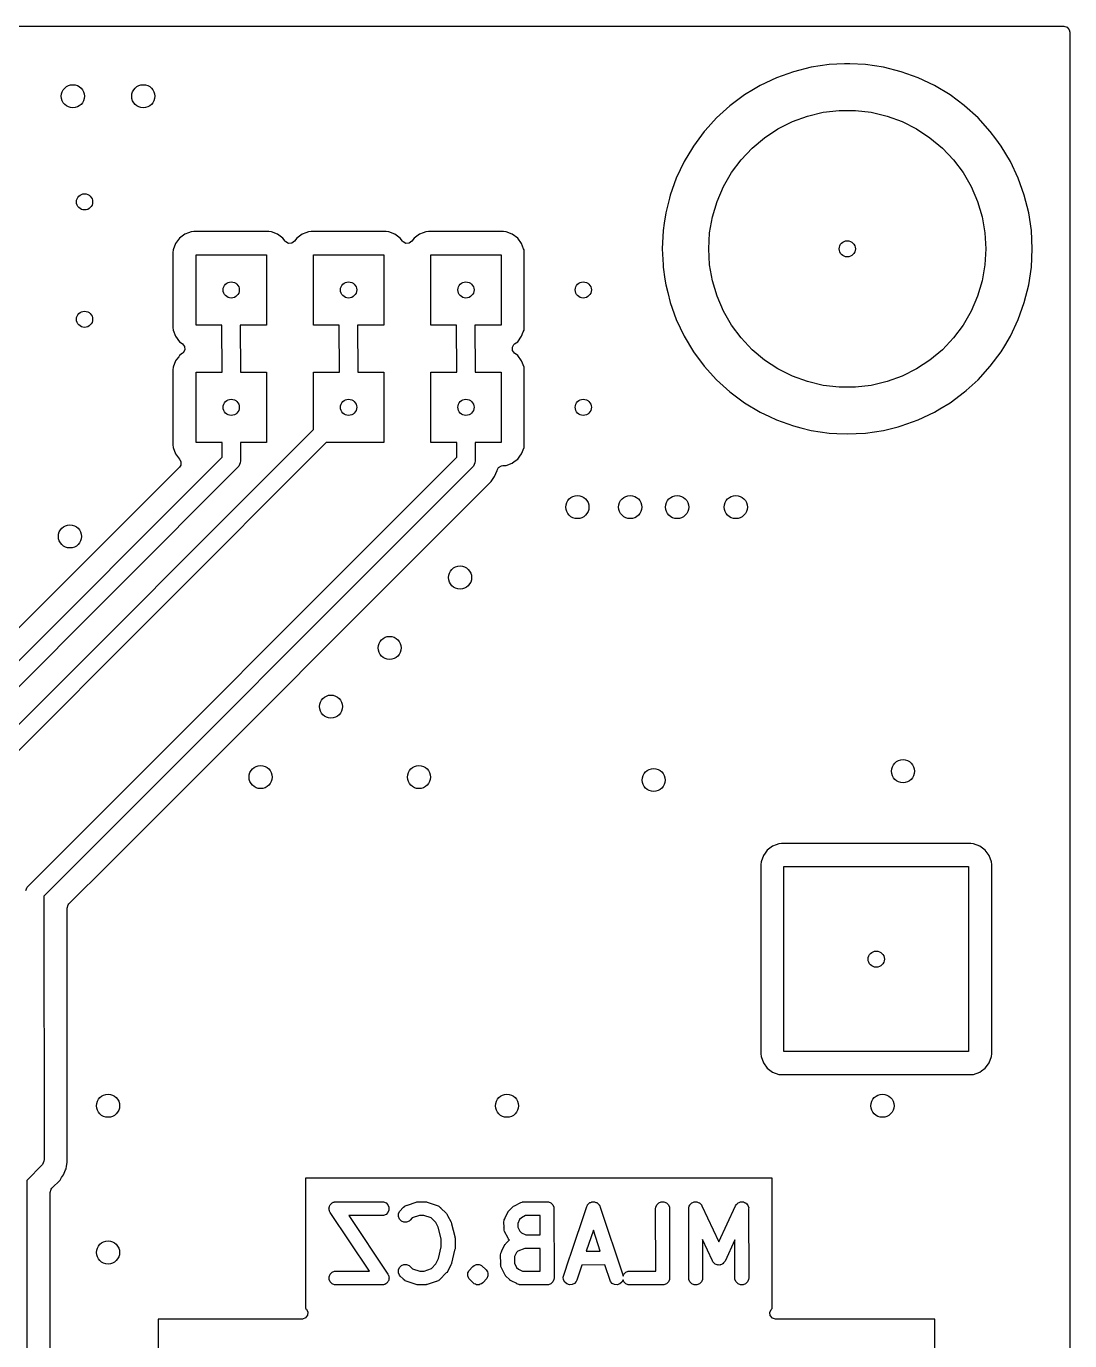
# Model space of a CAD drawing. Extents: x 0.01 to 3.19, y 0.01 to 2.39.
# Drawn here: x 2.3 to 3.19, y 1.27 to 2.39 of the extents above; entities that cross this region are included whole.
import ezdxf

# ---------------------------------------------------------------- set-up
doc = ezdxf.new("R2010")
doc.units = 0
doc.header["$MEASUREMENT"] = 0
doc.layers.add('BLACK', color=7, linetype='CONTINUOUS')

msp = doc.modelspace()

# ---------------------------------------------------------------- linework, layer by layer
at = {"layer": 'BLACK', "linetype": 'CONTINUOUS'}
for p, q in [((0.0154, 2.3896), (3.1846, 2.3896)), ((3.1846, 2.3896), (3.1873, 2.3888)), ((3.1873, 2.3888), (3.1891, 2.3867)), ((3.1891, 2.3867), (3.1896, 2.3846)), ((3.1896, 2.3846), (3.1896, 0.0154)), ((2.9692, 2.3547), (2.9542, 2.3509)), ((2.9845, 2.3569), (2.9692, 2.3547)), ((2.9977, 2.3576), (2.9845, 2.3569)), ((3, 2.3577), (2.9977, 2.3576)), ((3.0022, 2.3576), (3, 2.3577)), ((3, 2.3577), (3, 2.3577)), ((3.0155, 2.3569), (3.0022, 2.3576)), ((3.0308, 2.3547), (3.0155, 2.3569)), ((3.0458, 2.3509), (3.0308, 2.3547)), ((2.9397, 2.3457), (2.9257, 2.3391)), ((2.9542, 2.3509), (2.9397, 2.3457)), ((3.0603, 2.3457), (3.0458, 2.3509)), ((3.0743, 2.3391), (3.0603, 2.3457)), ((2.9124, 2.3311), (2.9, 2.3219)), ((2.9202, 2.3358), (2.9124, 2.3311)), ((2.9257, 2.3391), (2.9202, 2.3358)), ((3.0876, 2.3311), (3.0743, 2.3391)), ((3.0997, 2.3221), (3.0876, 2.3311)), ((3.0876, 2.3311), (3.0876, 2.3311)), ((2.9, 2.3219), (2.8885, 2.3115)), ((2.9, 2.3219), (2.9, 2.3219)), ((2.9, 2.3219), (2.9, 2.3219)), ((2.9795, 2.3163), (2.9931, 2.3179)), ((2.9931, 2.3179), (3.0069, 2.3179)), ((3.0069, 2.3179), (3.0205, 2.3163)), ((3.1, 2.3219), (3.0997, 2.3221)), ((3.1115, 2.3115), (3.1, 2.3219)), ((2.8885, 2.3115), (2.8788, 2.3008)), ((2.9409, 2.3023), (2.9532, 2.3085)), ((2.9532, 2.3085), (2.9661, 2.3131)), ((2.9661, 2.3131), (2.9795, 2.3163)), ((3.0205, 2.3163), (3.0339, 2.3131)), ((3.0339, 2.3131), (3.0468, 2.3085)), ((3.0468, 2.3085), (3.0591, 2.3023)), ((3.1219, 2.3), (3.1115, 2.3115)), ((2.8781, 2.3), (2.8689, 2.2876)), ((2.8788, 2.3008), (2.8781, 2.3)), ((2.9295, 2.2947), (2.9409, 2.3023)), ((3.0591, 2.3023), (3.0705, 2.2947)), ((3.1265, 2.2938), (3.1219, 2.3)), ((3.1219, 2.3), (3.1219, 2.3)), ((3.1219, 2.3), (3.1219, 2.3)), ((2.868, 2.2861), (2.8609, 2.2743)), ((2.8689, 2.2876), (2.868, 2.2861)), ((2.9095, 2.2759), (2.9189, 2.2859)), ((2.9189, 2.2859), (2.9295, 2.2947)), ((3.0705, 2.2947), (3.0811, 2.2859)), ((3.0811, 2.2859), (3.0905, 2.2759)), ((3.1311, 2.2876), (3.1265, 2.2938)), ((3.1391, 2.2743), (3.1311, 2.2876)), ((2.8609, 2.2743), (2.8543, 2.2603)), ((2.9013, 2.2649), (2.9095, 2.2759)), ((3.0905, 2.2759), (3.0987, 2.2649)), ((3.1457, 2.2603), (3.1391, 2.2743)), ((2.8945, 2.253), (2.9013, 2.2649)), ((3.0987, 2.2649), (3.1055, 2.253)), ((2.8543, 2.2603), (2.8491, 2.2458)), ((2.8543, 2.2603), (2.8543, 2.2603)), ((2.889, 2.2404), (2.8945, 2.253)), ((3.1055, 2.253), (3.111, 2.2404)), ((3.1509, 2.2458), (3.1457, 2.2603)), ((2.8485, 2.2433), (2.8453, 2.2308)), ((2.8491, 2.2458), (2.8485, 2.2433)), ((2.8851, 2.2272), (2.889, 2.2404)), ((3.111, 2.2404), (3.1149, 2.2272)), ((3.1547, 2.2308), (3.1509, 2.2458)), ((2.8453, 2.2308), (2.844, 2.2219)), ((2.8453, 2.2308), (2.8453, 2.2308)), ((3.1569, 2.2155), (3.1547, 2.2308)), ((2.844, 2.2219), (2.8431, 2.2155)), ((2.8827, 2.2137), (2.8851, 2.2272)), ((3.1149, 2.2272), (3.1173, 2.2137)), ((2.4309, 2.2091), (2.4275, 2.2045)), ((2.4332, 2.2108), (2.4309, 2.2091)), ((2.4355, 2.2125), (2.4332, 2.2108)), ((2.4385, 2.2136), (2.4355, 2.2125)), ((2.4355, 2.2125), (2.4355, 2.2125)), ((2.4355, 2.2125), (2.4355, 2.2125)), ((2.4408, 2.2145), (2.4385, 2.2136)), ((2.4431, 2.2147), (2.4408, 2.2145)), ((2.5069, 2.2147), (2.4431, 2.2147)), ((2.5092, 2.2145), (2.5069, 2.2147)), ((2.5145, 2.2125), (2.5092, 2.2145)), ((2.5191, 2.2091), (2.5145, 2.2125)), ((2.521, 2.2065), (2.5191, 2.2091)), ((2.5215, 2.2059), (2.521, 2.2065)), ((2.5239, 2.2046), (2.5215, 2.2059)), ((2.529, 2.2065), (2.5267, 2.2048)), ((2.5309, 2.2091), (2.529, 2.2065)), ((2.5355, 2.2125), (2.5309, 2.2091)), ((2.5385, 2.2136), (2.5355, 2.2125)), ((2.5355, 2.2125), (2.5355, 2.2125)), ((2.5355, 2.2125), (2.5355, 2.2125)), ((2.5408, 2.2145), (2.5385, 2.2136)), ((2.5431, 2.2147), (2.5408, 2.2145)), ((2.6069, 2.2147), (2.5431, 2.2147)), ((2.6092, 2.2145), (2.6069, 2.2147)), ((2.6145, 2.2125), (2.6092, 2.2145)), ((2.6191, 2.2091), (2.6145, 2.2125)), ((2.621, 2.2065), (2.6191, 2.2091)), ((2.6215, 2.2059), (2.621, 2.2065)), ((2.6239, 2.2046), (2.6215, 2.2059)), ((2.629, 2.2065), (2.6267, 2.2048)), ((2.6309, 2.2091), (2.629, 2.2065)), ((2.6355, 2.2125), (2.6309, 2.2091)), ((2.6385, 2.2136), (2.6355, 2.2125)), ((2.6355, 2.2125), (2.6355, 2.2125)), ((2.6355, 2.2125), (2.6355, 2.2125)), ((2.6408, 2.2145), (2.6385, 2.2136)), ((2.6431, 2.2147), (2.6408, 2.2145)), ((2.7069, 2.2147), (2.6431, 2.2147)), ((2.7092, 2.2145), (2.7069, 2.2147)), ((2.7145, 2.2125), (2.7092, 2.2145)), ((2.7191, 2.2091), (2.7145, 2.2125)), ((2.7225, 2.2045), (2.7191, 2.2091)), ((2.8431, 2.2155), (2.8423, 2.2)), ((2.8819, 2.2), (2.8827, 2.2137)), ((3.1173, 2.2137), (3.1181, 2.2)), ((3.1577, 2.2), (3.1569, 2.2155)), ((2.4255, 2.1992), (2.4253, 2.1969)), ((2.4253, 2.1969), (2.4253, 2.1331)), ((2.4275, 2.2045), (2.4255, 2.1992)), ((2.4275, 2.2045), (2.4275, 2.2045)), ((2.445, 2.135), (2.445, 2.195)), ((2.445, 2.195), (2.505, 2.195)), ((2.505, 2.195), (2.505, 2.135)), ((2.5267, 2.2048), (2.5239, 2.2046)), ((2.545, 2.135), (2.545, 2.195)), ((2.545, 2.195), (2.605, 2.195)), ((2.605, 2.195), (2.605, 2.135)), ((2.6267, 2.2048), (2.6239, 2.2046)), ((2.645, 2.135), (2.645, 2.195)), ((2.645, 2.195), (2.705, 2.195)), ((2.705, 2.195), (2.705, 2.135)), ((2.7242, 2.2), (2.7225, 2.2045)), ((2.7245, 2.1992), (2.7242, 2.2)), ((2.7247, 2.1969), (2.7245, 2.1992)), ((2.7247, 2.1331), (2.7247, 2.1969)), ((2.8423, 2.2), (2.843, 2.1865)), ((2.8827, 2.1863), (2.8819, 2.2)), ((3.1181, 2.2), (3.1173, 2.1863)), ((3.1569, 2.1845), (3.1577, 2.2)), ((2.843, 2.1865), (2.8431, 2.1845)), ((2.8431, 2.1845), (2.8431, 2.1845)), ((2.8431, 2.1845), (2.8446, 2.1742)), ((2.8851, 2.1728), (2.8827, 2.1863)), ((3.1173, 2.1863), (3.1149, 2.1728)), ((3.1547, 2.1692), (3.1569, 2.1845)), ((2.8446, 2.1742), (2.8453, 2.1692)), ((2.889, 2.1596), (2.8851, 2.1728)), ((3.1149, 2.1728), (3.111, 2.1596)), ((2.8453, 2.1692), (2.847, 2.1628)), ((2.847, 2.1628), (2.8491, 2.1542)), ((3.1509, 2.1542), (3.1547, 2.1692)), ((2.8491, 2.1542), (2.8543, 2.1397)), ((2.8945, 2.147), (2.889, 2.1596)), ((3.111, 2.1596), (3.1055, 2.147)), ((3.1457, 2.1397), (3.1509, 2.1542)), ((2.8543, 2.1397), (2.8609, 2.1257)), ((2.9013, 2.1351), (2.8945, 2.147)), ((3.1055, 2.147), (3.0987, 2.1351)), ((3.1391, 2.1257), (3.1457, 2.1397)), ((2.4253, 2.1331), (2.4253, 2.1331)), ((2.4253, 2.1331), (2.4255, 2.1308)), ((2.4255, 2.1308), (2.4255, 2.1308)), ((2.4255, 2.1308), (2.4275, 2.1255)), ((2.4671, 2.135), (2.445, 2.135)), ((2.4673, 2.095), (2.4671, 2.135)), ((2.505, 2.135), (2.4827, 2.135)), ((2.4827, 2.135), (2.4829, 2.095)), ((2.5671, 2.135), (2.545, 2.135)), ((2.5673, 2.095), (2.5671, 2.135)), ((2.605, 2.135), (2.5827, 2.135)), ((2.5827, 2.135), (2.5829, 2.095)), ((2.6671, 2.135), (2.645, 2.135)), ((2.6673, 2.095), (2.6671, 2.135)), ((2.705, 2.135), (2.6827, 2.135)), ((2.6827, 2.135), (2.6829, 2.095)), ((2.7225, 2.1255), (2.7239, 2.1292)), ((2.7239, 2.1292), (2.7245, 2.1308)), ((2.7245, 2.1308), (2.7247, 2.1331)), ((2.9095, 2.1241), (2.9013, 2.1351)), ((3.0987, 2.1351), (3.0905, 2.1241)), ((2.4275, 2.1255), (2.4275, 2.1255)), ((2.4275, 2.1255), (2.4309, 2.1209)), ((2.4309, 2.1209), (2.4322, 2.12)), ((2.4322, 2.12), (2.4335, 2.119)), ((2.4335, 2.119), (2.4352, 2.1167)), ((2.4352, 2.1167), (2.4354, 2.1139)), ((2.7146, 2.1161), (2.7159, 2.1185)), ((2.7159, 2.1185), (2.7165, 2.119)), ((2.7165, 2.119), (2.7191, 2.1209)), ((2.7191, 2.1209), (2.7225, 2.1255)), ((2.7225, 2.1255), (2.7225, 2.1255)), ((2.7225, 2.1255), (2.7225, 2.1255)), ((2.8609, 2.1257), (2.8689, 2.1124)), ((2.9189, 2.1141), (2.9095, 2.1241)), ((3.0905, 2.1241), (3.0811, 2.1141)), ((3.1311, 2.1124), (3.1342, 2.1175)), ((3.1342, 2.1175), (3.1391, 2.1257)), ((2.4284, 2.1058), (2.4275, 2.1045)), ((2.4302, 2.1081), (2.4284, 2.1058)), ((2.4309, 2.1091), (2.4302, 2.1081)), ((2.4335, 2.111), (2.4309, 2.1091)), ((2.4309, 2.1091), (2.4309, 2.1091)), ((2.4309, 2.1091), (2.4309, 2.1091)), ((2.4341, 2.1115), (2.4335, 2.111)), ((2.4354, 2.1139), (2.4341, 2.1115)), ((2.7148, 2.1133), (2.7146, 2.1161)), ((2.7165, 2.111), (2.7148, 2.1133)), ((2.7191, 2.1091), (2.7165, 2.111)), ((2.7225, 2.1045), (2.7191, 2.1091)), ((2.8689, 2.1124), (2.8781, 2.1)), ((2.9295, 2.1053), (2.9189, 2.1141)), ((2.9409, 2.0977), (2.9295, 2.1053)), ((3.0705, 2.1053), (3.0591, 2.0977)), ((3.0811, 2.1141), (3.0705, 2.1053)), ((3.1219, 2.1), (3.1311, 2.1124)), ((2.4255, 2.0992), (2.4253, 2.0969)), ((2.4253, 2.0969), (2.4253, 2.0331)), ((2.4275, 2.1045), (2.4255, 2.0992)), ((2.4275, 2.1045), (2.4275, 2.1045)), ((2.445, 2.035), (2.445, 2.095)), ((2.445, 2.095), (2.4673, 2.095)), ((2.4829, 2.095), (2.505, 2.095)), ((2.505, 2.095), (2.505, 2.035)), ((2.545, 2.0461), (2.545, 2.095)), ((2.545, 2.095), (2.5673, 2.095)), ((2.5829, 2.095), (2.605, 2.095)), ((2.605, 2.095), (2.605, 2.035)), ((2.645, 2.035), (2.645, 2.095)), ((2.645, 2.095), (2.6673, 2.095)), ((2.6829, 2.095), (2.705, 2.095)), ((2.705, 2.095), (2.705, 2.035)), ((2.7245, 2.0992), (2.7225, 2.1045)), ((2.7247, 2.0969), (2.7245, 2.0992)), ((2.7247, 2.0331), (2.7247, 2.0969)), ((2.8781, 2.1), (2.8885, 2.0885)), ((2.9532, 2.0915), (2.9409, 2.0977)), ((3.0591, 2.0977), (3.0468, 2.0915)), ((3.1115, 2.0885), (3.1219, 2.1)), ((3.1219, 2.1), (3.1219, 2.1)), ((3.1219, 2.1), (3.1219, 2.1)), ((2.8885, 2.0885), (2.9, 2.0781)), ((2.9661, 2.0869), (2.9532, 2.0915)), ((2.9795, 2.0837), (2.9661, 2.0869)), ((2.9931, 2.0821), (2.9795, 2.0837)), ((3.0205, 2.0837), (3.0069, 2.0821)), ((3.0339, 2.0869), (3.0205, 2.0837)), ((3.0468, 2.0915), (3.0339, 2.0869)), ((3.1014, 2.0793), (3.1115, 2.0885)), ((2.9, 2.0781), (2.9124, 2.0689)), ((3.0069, 2.0821), (2.9931, 2.0821)), ((3.0876, 2.0689), (3.1, 2.0781)), ((3.1, 2.0781), (3.1014, 2.0793)), ((2.9124, 2.0689), (2.9257, 2.0609)), ((2.9257, 2.0609), (2.9257, 2.0609)), ((2.9257, 2.0609), (2.9257, 2.0609)), ((2.9257, 2.0609), (2.9338, 2.0571)), ((3.0603, 2.0543), (3.0743, 2.0609)), ((3.0743, 2.0609), (3.0788, 2.0636)), ((3.0788, 2.0636), (3.0876, 2.0689)), ((2.9338, 2.0571), (2.9397, 2.0543)), ((2.9397, 2.0543), (2.9542, 2.0491)), ((3.0458, 2.0491), (3.0603, 2.0543)), ((3.0603, 2.0543), (3.0603, 2.0543)), ((2.256, 1.7569), (2.545, 2.0461)), ((2.9542, 2.0491), (2.9603, 2.0476)), ((2.9603, 2.0476), (2.9692, 2.0453)), ((2.9692, 2.0453), (2.9692, 2.0453)), ((2.9692, 2.0453), (2.9692, 2.0453)), ((2.9692, 2.0453), (2.9845, 2.0431)), ((2.9845, 2.0431), (2.9845, 2.0431)), ((2.9845, 2.0431), (2.9845, 2.0431)), ((2.9845, 2.0431), (2.9912, 2.0427)), ((2.9912, 2.0427), (3, 2.0423)), ((3, 2.0423), (3.0077, 2.0427)), ((3, 2.0423), (3, 2.0423)), ((3, 2.0423), (3, 2.0423)), ((3.0077, 2.0427), (3.0155, 2.0431)), ((3.0155, 2.0431), (3.0308, 2.0453)), ((3.0155, 2.0431), (3.0155, 2.0431)), ((3.0155, 2.0431), (3.0155, 2.0431)), ((3.0308, 2.0453), (3.0433, 2.0485)), ((3.0308, 2.0453), (3.0308, 2.0453)), ((3.0433, 2.0485), (3.0458, 2.0491)), ((2.5559, 2.035), (2.2702, 1.7491)), ((2.4253, 2.0331), (2.4253, 2.0331)), ((2.4253, 2.0331), (2.4255, 2.0308)), ((2.4255, 2.0308), (2.4255, 2.0308)), ((2.4255, 2.0308), (2.4275, 2.0255)), ((2.4672, 2.035), (2.445, 2.035)), ((2.4673, 2.0226), (2.4672, 2.035)), ((2.505, 2.035), (2.4828, 2.035)), ((2.4828, 2.035), (2.4829, 2.0193)), ((2.605, 2.035), (2.5559, 2.035)), ((2.6672, 2.035), (2.645, 2.035)), ((2.6673, 2.0226), (2.6672, 2.035)), ((2.705, 2.035), (2.6828, 2.035)), ((2.6828, 2.035), (2.6829, 2.0193)), ((2.7225, 2.0255), (2.7245, 2.0308)), ((2.7245, 2.0308), (2.7247, 2.0331)), ((2.7245, 2.0308), (2.7245, 2.0308)), ((2.2227, 1.7779), (2.4673, 2.0226)), ((2.3011, 1.6563), (2.6673, 2.0226)), ((2.4275, 2.0255), (2.4275, 2.0255)), ((2.4275, 2.0255), (2.4275, 2.0255)), ((2.4275, 2.0255), (2.4309, 2.0209)), ((2.4319, 2.0158), (2.4308, 2.014)), ((2.4309, 2.0209), (2.4309, 2.0209)), ((2.4309, 2.0209), (2.4311, 2.0206)), ((2.4311, 2.0206), (2.4311, 2.0206)), ((2.4311, 2.0206), (2.4321, 2.0186)), ((2.4321, 2.0186), (2.4319, 2.0158)), ((2.4827, 2.0177), (2.4815, 2.0149)), ((2.4829, 2.0193), (2.4827, 2.0177)), ((2.6827, 2.0177), (2.6815, 2.0149)), ((2.6829, 2.0193), (2.6827, 2.0177)), ((2.7069, 2.0153), (2.7092, 2.0155)), ((2.7092, 2.0155), (2.7145, 2.0175)), ((2.7092, 2.0155), (2.7092, 2.0155)), ((2.7145, 2.0175), (2.716, 2.0187)), ((2.7145, 2.0175), (2.7145, 2.0175)), ((2.7145, 2.0175), (2.7145, 2.0175)), ((2.716, 2.0187), (2.7191, 2.0209)), ((2.7191, 2.0209), (2.721, 2.0235)), ((2.721, 2.0235), (2.7225, 2.0255)), ((2.7225, 2.0255), (2.7225, 2.0255)), ((2.7225, 2.0255), (2.7225, 2.0255)), ((2.4308, 2.014), (2.2078, 1.7911)), ((2.4815, 2.0149), (2.237, 1.7701)), ((2.6815, 2.0149), (2.3154, 1.6485)), ((2.6964, 2.0017), (2.6994, 2.0062)), ((2.6994, 2.0062), (2.7015, 2.0112)), ((2.7015, 2.0112), (2.7015, 2.0113)), ((2.7015, 2.0113), (2.7016, 2.0113)), ((2.7016, 2.0114), (2.7028, 2.0138)), ((2.7016, 2.0113), (2.7016, 2.0114)), ((2.7016, 2.0114), (2.7016, 2.0114)), ((2.7028, 2.0138), (2.7053, 2.0152)), ((2.7053, 2.0152), (2.7064, 2.0153)), ((2.7064, 2.0153), (2.7069, 2.0153)), ((2.7069, 2.0153), (2.7069, 2.0153)), ((2.3703, 1.6755), (2.6964, 2.0017)), ((2.6964, 2.0017), (2.6964, 2.0017)), ((2.9364, 1.6911), (2.9341, 1.6894)), ((2.9394, 1.6923), (2.9364, 1.6911)), ((2.9364, 1.6911), (2.9364, 1.6911)), ((2.9364, 1.6911), (2.9364, 1.6911)), ((2.9417, 1.6931), (2.9394, 1.6923)), ((2.944, 1.6934), (2.9417, 1.6931)), ((3.1053, 1.6934), (2.944, 1.6934)), ((3.1076, 1.6931), (3.1053, 1.6934)), ((3.1129, 1.6911), (3.1076, 1.6931)), ((3.1175, 1.6877), (3.1129, 1.6911)), ((2.9285, 1.6832), (2.9265, 1.6779)), ((2.93, 1.6853), (2.9285, 1.6833)), ((2.9285, 1.6833), (2.9285, 1.6832)), ((2.9285, 1.6832), (2.9285, 1.6832)), ((2.9318, 1.6877), (2.93, 1.6853)), ((2.9341, 1.6894), (2.9318, 1.6877)), ((3.1209, 1.6832), (3.1175, 1.6877)), ((3.1229, 1.6779), (3.1209, 1.6832)), ((2.3367, 1.6419), (2.3703, 1.6755)), ((2.9265, 1.6779), (2.9262, 1.6755)), ((2.9262, 1.6755), (2.9262, 1.5143)), ((2.9459, 1.5162), (2.9459, 1.6737)), ((2.9459, 1.6737), (3.1034, 1.6737)), ((3.1034, 1.6737), (3.1034, 1.5162)), ((3.1231, 1.6755), (3.1229, 1.6779)), ((3.1231, 1.5143), (3.1231, 1.6755)), ((2.2999, 1.6534), (2.3011, 1.6563)), ((2.3154, 1.6485), (2.3155, 1.4243)), ((2.3352, 1.6384), (2.336, 1.6411)), ((2.3352, 1.4216), (2.3352, 1.6384)), ((2.336, 1.6411), (2.3367, 1.6419)), ((2.9262, 1.5143), (2.9262, 1.5143)), ((2.9262, 1.5143), (2.9265, 1.5119)), ((2.9265, 1.5119), (2.9265, 1.5119)), ((2.9265, 1.5119), (2.9285, 1.5066)), ((3.1034, 1.5162), (2.9459, 1.5162)), ((3.1209, 1.5066), (3.1229, 1.5119)), ((3.1229, 1.5119), (3.1231, 1.5143)), ((3.1229, 1.5119), (3.1229, 1.5119)), ((2.9285, 1.5066), (2.9285, 1.5066)), ((2.9285, 1.5066), (2.9318, 1.5021)), ((2.9318, 1.5021), (2.9364, 1.4987)), ((3.1145, 1.4998), (3.1175, 1.5021)), ((3.1175, 1.5021), (3.1194, 1.5047)), ((3.1194, 1.5047), (3.1209, 1.5066)), ((3.1209, 1.5066), (3.1209, 1.5066)), ((3.1209, 1.5066), (3.1209, 1.5066)), ((2.9364, 1.4987), (2.9364, 1.4987)), ((2.9364, 1.4987), (2.9417, 1.4967)), ((2.9417, 1.4967), (2.9417, 1.4967)), ((2.9417, 1.4967), (2.944, 1.4965)), ((2.944, 1.4965), (2.944, 1.4965)), ((2.944, 1.4965), (3.1053, 1.4965)), ((3.1053, 1.4965), (3.1076, 1.4967)), ((3.1053, 1.4965), (3.1053, 1.4965)), ((3.1076, 1.4967), (3.1129, 1.4987)), ((3.1076, 1.4967), (3.1076, 1.4967)), ((3.1129, 1.4987), (3.1145, 1.4998)), ((3.1129, 1.4987), (3.1129, 1.4987)), ((3.1129, 1.4987), (3.1129, 1.4987)), ((2.3154, 1.4228), (2.3142, 1.4199)), ((2.3155, 1.4243), (2.3154, 1.4228)), ((2.3142, 1.4199), (2.3007, 1.4063)), ((2.3304, 1.4088), (2.3321, 1.4112)), ((2.3321, 1.4112), (2.3338, 1.4154)), ((2.3338, 1.4154), (2.3342, 1.4162)), ((2.3342, 1.4162), (2.3346, 1.4186)), ((2.3346, 1.4186), (2.3352, 1.4216)), ((2.3007, 1.4063), (2.3009, 0.9769)), ((2.3214, 1.3989), (2.322, 1.3997)), ((2.322, 1.3997), (2.3291, 1.4067)), ((2.3291, 1.4067), (2.3304, 1.4088)), ((2.3291, 1.4067), (2.3291, 1.4067)), ((2.3291, 1.4067), (2.3291, 1.4067)), ((2.936, 1.4083), (2.5383, 1.4083)), ((2.5383, 1.4083), (2.5383, 1.2974)), ((2.936, 1.2974), (2.936, 1.4083)), ((2.3206, 1.3962), (2.3214, 1.3989)), ((2.3206, 1.2883), (2.3206, 1.3962)), ((2.5583, 1.3824), (2.5584, 1.3829)), ((2.5584, 1.3818), (2.5583, 1.3824)), ((2.5584, 1.3835), (2.5587, 1.384)), ((2.5584, 1.3829), (2.5584, 1.3835)), ((2.5584, 1.3812), (2.5584, 1.3818)), ((2.5587, 1.3807), (2.5584, 1.3812)), ((2.5587, 1.384), (2.5588, 1.3846)), ((2.5588, 1.3801), (2.5587, 1.3807)), ((2.5588, 1.3846), (2.5591, 1.3851)), ((2.5593, 1.3791), (2.5588, 1.3801)), ((2.5591, 1.3851), (2.5593, 1.3856)), ((2.5593, 1.3856), (2.5597, 1.386)), ((2.5927, 1.3292), (2.5593, 1.3791)), ((2.5597, 1.386), (2.5601, 1.3865)), ((2.5601, 1.3865), (2.5606, 1.3869)), ((2.5606, 1.3869), (2.561, 1.3873)), ((2.561, 1.3873), (2.5615, 1.3875)), ((2.5615, 1.3875), (2.562, 1.3878)), ((2.562, 1.3878), (2.5626, 1.3879)), ((2.5626, 1.3879), (2.5631, 1.3881)), ((2.5631, 1.3881), (2.5637, 1.3881)), ((2.5637, 1.3881), (2.5642, 1.3883)), ((2.5642, 1.3883), (2.5648, 1.3881)), ((2.5648, 1.3881), (2.6036, 1.3883)), ((2.6036, 1.3883), (2.6048, 1.3881)), ((2.6048, 1.3881), (2.6069, 1.3873)), ((2.6069, 1.3774), (2.6048, 1.3766)), ((2.6069, 1.3873), (2.6085, 1.3856)), ((2.6085, 1.3791), (2.6069, 1.3774)), ((2.6085, 1.3856), (2.6094, 1.3835)), ((2.6094, 1.3812), (2.6085, 1.3791)), ((2.6094, 1.3835), (2.6094, 1.3812)), ((2.6175, 1.3779), (2.6184, 1.38)), ((2.6175, 1.3756), (2.6175, 1.3779)), ((2.6184, 1.38), (2.6219, 1.3837)), ((2.6219, 1.3837), (2.6228, 1.3844)), ((2.6228, 1.3844), (2.623, 1.3845)), ((2.623, 1.3845), (2.6232, 1.3847)), ((2.6232, 1.3847), (2.6242, 1.385)), ((2.6242, 1.385), (2.625, 1.3853)), ((2.625, 1.3853), (2.6251, 1.3853)), ((2.6251, 1.3853), (2.6327, 1.388)), ((2.6327, 1.388), (2.6332, 1.3881)), ((2.6332, 1.3881), (2.6334, 1.3881)), ((2.6334, 1.3881), (2.6335, 1.3881)), ((2.6335, 1.3881), (2.6338, 1.3882)), ((2.6338, 1.3882), (2.6345, 1.3882)), ((2.6345, 1.3882), (2.6402, 1.3883)), ((2.6402, 1.3883), (2.6408, 1.3882)), ((2.6408, 1.3882), (2.6409, 1.3882)), ((2.6409, 1.3882), (2.641, 1.3882)), ((2.641, 1.3882), (2.6413, 1.3881)), ((2.6413, 1.3881), (2.642, 1.3879)), ((2.642, 1.3879), (2.6505, 1.3851)), ((2.6505, 1.3851), (2.6515, 1.3847)), ((2.6515, 1.3847), (2.6517, 1.3845)), ((2.6517, 1.3845), (2.6519, 1.3844)), ((2.6519, 1.3844), (2.6527, 1.3836)), ((2.6527, 1.3836), (2.6533, 1.3832)), ((2.6533, 1.3832), (2.6533, 1.383)), ((2.6533, 1.383), (2.6584, 1.3781)), ((2.6584, 1.3781), (2.6588, 1.3776)), ((2.6588, 1.3776), (2.6589, 1.3775)), ((2.6589, 1.3775), (2.659, 1.3774)), ((2.659, 1.3774), (2.6591, 1.3772)), ((2.7085, 1.3745), (2.7108, 1.3794)), ((2.7108, 1.3794), (2.7111, 1.3799)), ((2.7111, 1.3799), (2.7112, 1.38)), ((2.7112, 1.38), (2.7113, 1.3801)), ((2.7113, 1.3801), (2.7114, 1.3803)), ((2.7114, 1.3803), (2.7119, 1.3808)), ((2.7119, 1.3808), (2.7147, 1.3837)), ((2.7147, 1.3837), (2.7152, 1.3841)), ((2.7152, 1.3841), (2.7153, 1.3842)), ((2.7153, 1.3842), (2.7154, 1.3843)), ((2.7154, 1.3843), (2.7156, 1.3844)), ((2.7156, 1.3844), (2.7163, 1.3847)), ((2.7163, 1.3847), (2.7219, 1.3876)), ((2.7219, 1.3876), (2.723, 1.388)), ((2.723, 1.388), (2.7232, 1.3881)), ((2.7232, 1.3881), (2.7234, 1.3881)), ((2.7234, 1.3881), (2.7244, 1.3881)), ((2.7244, 1.3881), (2.7253, 1.3882)), ((2.7253, 1.3882), (2.7254, 1.3882)), ((2.7254, 1.3882), (2.7442, 1.3883)), ((2.7442, 1.3883), (2.7454, 1.3881)), ((2.7454, 1.3881), (2.7475, 1.3873)), ((2.7475, 1.3873), (2.7491, 1.3856)), ((2.7491, 1.3856), (2.75, 1.3835)), ((2.75, 1.3835), (2.7501, 1.3233)), ((2.7639, 1.3418), (2.778, 1.3842)), ((2.778, 1.3842), (2.7785, 1.3853)), ((2.7785, 1.3853), (2.7787, 1.3856)), ((2.7787, 1.3856), (2.7789, 1.386)), ((2.7789, 1.386), (2.7795, 1.3865)), ((2.7795, 1.3865), (2.78, 1.387)), ((2.78, 1.387), (2.7803, 1.3872)), ((2.7803, 1.3872), (2.7807, 1.3875)), ((2.7807, 1.3875), (2.7814, 1.3877)), ((2.7814, 1.3877), (2.782, 1.388)), ((2.782, 1.388), (2.7824, 1.3881)), ((2.7824, 1.3881), (2.7828, 1.3882)), ((2.7828, 1.3882), (2.7836, 1.3882)), ((2.7836, 1.3882), (2.7843, 1.3882)), ((2.7843, 1.3882), (2.7847, 1.3881)), ((2.7847, 1.3881), (2.7851, 1.388)), ((2.7851, 1.388), (2.7858, 1.3877)), ((2.7858, 1.3877), (2.7865, 1.3875)), ((2.7865, 1.3875), (2.7868, 1.3872)), ((2.7868, 1.3872), (2.7872, 1.387)), ((2.7872, 1.387), (2.7877, 1.3865)), ((2.7877, 1.3865), (2.7883, 1.386)), ((2.7883, 1.386), (2.7884, 1.3856)), ((2.7884, 1.3856), (2.7887, 1.3853)), ((2.7887, 1.3853), (2.789, 1.3846)), ((2.789, 1.3846), (2.7893, 1.3839)), ((2.7893, 1.3839), (2.7893, 1.3835)), ((2.7893, 1.3835), (2.8089, 1.3252)), ((2.8367, 1.3823), (2.8369, 1.3835)), ((2.8368, 1.3292), (2.8367, 1.3823)), ((2.8369, 1.3835), (2.8377, 1.3856)), ((2.8377, 1.3856), (2.8394, 1.3873)), ((2.8394, 1.3873), (2.8415, 1.3881)), ((2.8415, 1.3881), (2.8438, 1.3881)), ((2.8438, 1.3881), (2.8459, 1.3873)), ((2.8459, 1.3873), (2.8476, 1.3856)), ((2.8476, 1.3856), (2.8484, 1.3835)), ((2.8484, 1.3835), (2.8485, 1.3233)), ((2.8649, 1.3832), (2.865, 1.3833)), ((2.8649, 1.3831), (2.8649, 1.3832)), ((2.8649, 1.3823), (2.8649, 1.3831)), ((2.865, 1.3221), (2.8649, 1.3823)), ((2.865, 1.3835), (2.8654, 1.3844)), ((2.865, 1.3833), (2.865, 1.3835)), ((2.8654, 1.3844), (2.8657, 1.3854)), ((2.8657, 1.3854), (2.8658, 1.3855)), ((2.8658, 1.3855), (2.8659, 1.3856)), ((2.8659, 1.3856), (2.8666, 1.3864)), ((2.8666, 1.3864), (2.8673, 1.3871)), ((2.8673, 1.3871), (2.8674, 1.3872)), ((2.8674, 1.3872), (2.8675, 1.3873)), ((2.8675, 1.3873), (2.8684, 1.3877)), ((2.8684, 1.3877), (2.8694, 1.3881)), ((2.8694, 1.3881), (2.8695, 1.3881)), ((2.8695, 1.3881), (2.8696, 1.3881)), ((2.8696, 1.3881), (2.8706, 1.3881)), ((2.8706, 1.3881), (2.8717, 1.3882)), ((2.8717, 1.3882), (2.8718, 1.3881)), ((2.8718, 1.3881), (2.8719, 1.3881)), ((2.8719, 1.3881), (2.8729, 1.3877)), ((2.8729, 1.3877), (2.8738, 1.3874)), ((2.8738, 1.3874), (2.8739, 1.3873)), ((2.8739, 1.3873), (2.874, 1.3873)), ((2.874, 1.3873), (2.8748, 1.3865)), ((2.8748, 1.3865), (2.8755, 1.3858)), ((2.8755, 1.3858), (2.8756, 1.3857)), ((2.8756, 1.3857), (2.8757, 1.3856)), ((2.8757, 1.3856), (2.876, 1.3847)), ((2.876, 1.3847), (2.8905, 1.354)), ((2.8905, 1.354), (2.9048, 1.3848)), ((2.9048, 1.3848), (2.9052, 1.3855)), ((2.9052, 1.3856), (2.9053, 1.3857)), ((2.9052, 1.3855), (2.9052, 1.3856)), ((2.9053, 1.3857), (2.9054, 1.3858)), ((2.9054, 1.3858), (2.9061, 1.3865)), ((2.9061, 1.3865), (2.9069, 1.3873)), ((2.9069, 1.3873), (2.907, 1.3873)), ((2.907, 1.3873), (2.9071, 1.3874)), ((2.9071, 1.3874), (2.908, 1.3877)), ((2.908, 1.3877), (2.909, 1.3881)), ((2.909, 1.3881), (2.9091, 1.3881)), ((2.9091, 1.3881), (2.9092, 1.3882)), ((2.9092, 1.3882), (2.9103, 1.3881)), ((2.9103, 1.3881), (2.9113, 1.3881)), ((2.9113, 1.3881), (2.9114, 1.3881)), ((2.9114, 1.3881), (2.9115, 1.3881)), ((2.9115, 1.3881), (2.9125, 1.3877)), ((2.9125, 1.3877), (2.9134, 1.3873)), ((2.9134, 1.3873), (2.9135, 1.3872)), ((2.9135, 1.3872), (2.9136, 1.3871)), ((2.9136, 1.3871), (2.9143, 1.3864)), ((2.9143, 1.3864), (2.915, 1.3856)), ((2.915, 1.3856), (2.9151, 1.3855)), ((2.9151, 1.3855), (2.9152, 1.3854)), ((2.9152, 1.3854), (2.9155, 1.3844)), ((2.9155, 1.3844), (2.9159, 1.3835)), ((2.9159, 1.3835), (2.9159, 1.3834)), ((2.9159, 1.3834), (2.916, 1.3832)), ((2.916, 1.3832), (2.9159, 1.3823)), ((2.9159, 1.3823), (2.916, 1.3233)), ((2.6048, 1.3766), (2.5751, 1.3765)), ((2.5751, 1.3765), (2.6085, 1.3266)), ((2.6184, 1.3734), (2.6175, 1.3756)), ((2.62, 1.3718), (2.6184, 1.3734)), ((2.6221, 1.3709), (2.62, 1.3718)), ((2.6244, 1.3709), (2.6221, 1.3709)), ((2.6266, 1.3718), (2.6244, 1.3709)), ((2.6275, 1.3725), (2.6266, 1.3718)), ((2.6292, 1.3744), (2.6275, 1.3725)), ((2.6353, 1.3765), (2.6292, 1.3744)), ((2.639, 1.3765), (2.6353, 1.3765)), ((2.6453, 1.3745), (2.639, 1.3765)), ((2.6493, 1.3706), (2.6453, 1.3745)), ((2.6514, 1.3666), (2.6493, 1.3706)), ((2.654, 1.3567), (2.6514, 1.3666)), ((2.6591, 1.3772), (2.6594, 1.3765)), ((2.6594, 1.3765), (2.6623, 1.3709)), ((2.6623, 1.3709), (2.6624, 1.3708)), ((2.6624, 1.3708), (2.6624, 1.3708)), ((2.6624, 1.3708), (2.6624, 1.3707)), ((2.6624, 1.3707), (2.6627, 1.3698)), ((2.6627, 1.3698), (2.6628, 1.3693)), ((2.6628, 1.3693), (2.6656, 1.3585)), ((2.7074, 1.3711), (2.7075, 1.3723)), ((2.7075, 1.3663), (2.7074, 1.3711)), ((2.7074, 1.3662), (2.7075, 1.3663)), ((2.7075, 1.3656), (2.7074, 1.3662)), ((2.7075, 1.3723), (2.7076, 1.3724)), ((2.7076, 1.3727), (2.7081, 1.3737)), ((2.7076, 1.3724), (2.7076, 1.3727)), ((2.7081, 1.3737), (2.7084, 1.3744)), ((2.7084, 1.3744), (2.7085, 1.3745)), ((2.7208, 1.3731), (2.7191, 1.3696)), ((2.7191, 1.3696), (2.7192, 1.3667)), ((2.7192, 1.3667), (2.721, 1.3632)), ((2.7223, 1.3746), (2.7208, 1.3731)), ((2.7258, 1.3765), (2.7223, 1.3746)), ((2.7383, 1.3765), (2.7258, 1.3765)), ((2.7384, 1.3601), (2.7383, 1.3765)), ((2.654, 1.3497), (2.654, 1.3567)), ((2.6656, 1.3585), (2.6656, 1.3583)), ((2.6656, 1.3583), (2.6656, 1.3582)), ((2.6656, 1.3582), (2.6656, 1.358)), ((2.6656, 1.358), (2.6658, 1.3573)), ((2.6658, 1.3573), (2.6657, 1.3567)), ((2.6657, 1.3567), (2.6658, 1.3486)), ((2.7075, 1.3643), (2.7075, 1.3656)), ((2.7076, 1.3641), (2.7075, 1.3643)), ((2.7076, 1.3639), (2.7076, 1.3641)), ((2.708, 1.3628), (2.7076, 1.3639)), ((2.7109, 1.3572), (2.708, 1.3628)), ((2.7091, 1.3526), (2.7119, 1.3556)), ((2.7112, 1.3566), (2.7109, 1.3572)), ((2.7114, 1.3563), (2.7112, 1.3566)), ((2.7114, 1.3562), (2.7114, 1.3563)), ((2.7115, 1.3561), (2.7114, 1.3562)), ((2.7119, 1.3557), (2.7115, 1.3561)), ((2.712, 1.3556), (2.7119, 1.3557)), ((2.7119, 1.3556), (2.712, 1.3556)), ((2.721, 1.3632), (2.7225, 1.3617)), ((2.7225, 1.3617), (2.7261, 1.36)), ((2.7261, 1.36), (2.7384, 1.3601)), ((2.7836, 1.3639), (2.7776, 1.346)), ((2.7895, 1.346), (2.7836, 1.3639)), ((2.8851, 1.3379), (2.8766, 1.356)), ((2.8766, 1.356), (2.8767, 1.3233)), ((2.9043, 1.3559), (2.8958, 1.3377)), ((2.9043, 1.3221), (2.9043, 1.3559)), ((2.6517, 1.3398), (2.654, 1.3497)), ((2.6654, 1.3469), (2.6628, 1.3359)), ((2.6656, 1.3475), (2.6654, 1.3469)), ((2.6657, 1.3482), (2.6656, 1.3475)), ((2.6658, 1.3486), (2.6657, 1.3484)), ((2.6657, 1.3484), (2.6658, 1.3483)), ((2.6658, 1.3483), (2.6657, 1.3482)), ((2.7046, 1.343), (2.7047, 1.3441)), ((2.7047, 1.3441), (2.7048, 1.3443)), ((2.7048, 1.3445), (2.7053, 1.3456)), ((2.7048, 1.3443), (2.7048, 1.3445)), ((2.7053, 1.3456), (2.7056, 1.3463)), ((2.7056, 1.3463), (2.708, 1.3512)), ((2.7056, 1.3463), (2.7056, 1.3463)), ((2.708, 1.3512), (2.7083, 1.3517)), ((2.7083, 1.3517), (2.7084, 1.3519)), ((2.7084, 1.3519), (2.7085, 1.352)), ((2.7085, 1.352), (2.7086, 1.3522)), ((2.7086, 1.3522), (2.7091, 1.3526)), ((2.718, 1.345), (2.7163, 1.3415)), ((2.7192, 1.3462), (2.718, 1.345)), ((2.7252, 1.3483), (2.7192, 1.3462)), ((2.7384, 1.3484), (2.7252, 1.3483)), ((2.7384, 1.3292), (2.7384, 1.3484)), ((2.7776, 1.346), (2.7895, 1.346)), ((2.6184, 1.3322), (2.62, 1.3338)), ((2.62, 1.3338), (2.6221, 1.3347)), ((2.6221, 1.3347), (2.6244, 1.3347)), ((2.6244, 1.3347), (2.6266, 1.3338)), ((2.6266, 1.3338), (2.6294, 1.3312)), ((2.6456, 1.3313), (2.6495, 1.3354)), ((2.6495, 1.3354), (2.6517, 1.3398)), ((2.6621, 1.3344), (2.6595, 1.3291)), ((2.6624, 1.3348), (2.6621, 1.3344)), ((2.6627, 1.3357), (2.6624, 1.3348)), ((2.6628, 1.3359), (2.6627, 1.3358)), ((2.6627, 1.3358), (2.6627, 1.3358)), ((2.6627, 1.3358), (2.6627, 1.3357)), ((2.6774, 1.3294), (2.681, 1.3331)), ((2.681, 1.3331), (2.6819, 1.3338)), ((2.6819, 1.3338), (2.6829, 1.3343)), ((2.6829, 1.3343), (2.6833, 1.3344)), ((2.6833, 1.3344), (2.684, 1.3347)), ((2.684, 1.3347), (2.6863, 1.3347)), ((2.6863, 1.3347), (2.687, 1.3344)), ((2.687, 1.3344), (2.6884, 1.3338)), ((2.6884, 1.3338), (2.6922, 1.3303)), ((2.7047, 1.3354), (2.7046, 1.343)), ((2.7046, 1.3353), (2.7047, 1.3354)), ((2.7047, 1.3345), (2.7046, 1.3353)), ((2.7047, 1.3334), (2.7047, 1.3345)), ((2.7048, 1.3332), (2.7047, 1.3334)), ((2.7048, 1.333), (2.7048, 1.3332)), ((2.7052, 1.3319), (2.7048, 1.333)), ((2.7163, 1.3415), (2.7164, 1.3358)), ((2.7164, 1.3358), (2.7182, 1.3323)), ((2.758, 1.324), (2.7637, 1.3412)), ((2.7637, 1.3413), (2.7639, 1.3418)), ((2.7637, 1.3412), (2.7637, 1.3413)), ((2.7738, 1.3343), (2.7695, 1.3214)), ((2.7935, 1.3344), (2.7738, 1.3343)), ((2.7981, 1.3204), (2.7935, 1.3344)), ((2.8854, 1.3371), (2.8851, 1.3379)), ((2.8856, 1.3369), (2.8854, 1.3371)), ((2.8857, 1.3367), (2.8856, 1.3369)), ((2.8864, 1.3361), (2.8857, 1.3367)), ((2.887, 1.3354), (2.8864, 1.3361)), ((2.8872, 1.3353), (2.887, 1.3354)), ((2.8874, 1.3351), (2.8872, 1.3353)), ((2.8882, 1.3348), (2.8874, 1.3351)), ((2.889, 1.3344), (2.8882, 1.3348)), ((2.8893, 1.3344), (2.889, 1.3344)), ((2.8896, 1.3343), (2.8893, 1.3344)), ((2.8905, 1.3344), (2.8896, 1.3343)), ((2.8913, 1.3343), (2.8905, 1.3344)), ((2.8916, 1.3344), (2.8913, 1.3343)), ((2.8919, 1.3344), (2.8916, 1.3344)), ((2.8927, 1.3348), (2.8919, 1.3344)), ((2.8935, 1.3351), (2.8927, 1.3348)), ((2.8937, 1.3353), (2.8935, 1.3351)), ((2.8939, 1.3354), (2.8937, 1.3353)), ((2.8945, 1.3361), (2.8939, 1.3354)), ((2.8952, 1.3367), (2.8945, 1.3361)), ((2.8954, 1.337), (2.8952, 1.3367)), ((2.8955, 1.3371), (2.8954, 1.337)), ((2.8956, 1.3372), (2.8955, 1.3371)), ((2.8958, 1.3377), (2.8956, 1.3372)), ((2.5584, 1.3244), (2.5593, 1.3266)), ((2.5584, 1.3221), (2.5584, 1.3244)), ((2.5593, 1.32), (2.5584, 1.3221)), ((2.5593, 1.3266), (2.561, 1.3282)), ((2.561, 1.3282), (2.5631, 1.3291)), ((2.5631, 1.3291), (2.5927, 1.3292)), ((2.6085, 1.3266), (2.6091, 1.3255)), ((2.6091, 1.3255), (2.6092, 1.325)), ((2.6092, 1.3216), (2.6091, 1.321)), ((2.6092, 1.325), (2.6094, 1.3244)), ((2.6094, 1.3221), (2.6092, 1.3216)), ((2.6094, 1.3244), (2.6094, 1.3239)), ((2.6094, 1.3239), (2.6095, 1.3233)), ((2.6095, 1.3233), (2.6094, 1.3227)), ((2.6094, 1.3227), (2.6094, 1.3221)), ((2.6175, 1.3301), (2.6184, 1.3322)), ((2.6175, 1.3278), (2.6175, 1.3301)), ((2.6184, 1.3256), (2.6175, 1.3278)), ((2.6191, 1.3247), (2.6184, 1.3256)), ((2.6214, 1.3226), (2.6191, 1.3247)), ((2.6214, 1.3225), (2.6214, 1.3226)), ((2.6218, 1.3221), (2.6214, 1.3225)), ((2.6228, 1.3212), (2.6218, 1.3221)), ((2.6294, 1.3312), (2.6357, 1.3291)), ((2.6357, 1.3291), (2.6394, 1.3292)), ((2.6394, 1.3292), (2.6456, 1.3313)), ((2.6528, 1.3219), (2.6519, 1.3212)), ((2.6583, 1.3276), (2.6528, 1.3219)), ((2.6589, 1.3281), (2.6583, 1.3276)), ((2.6591, 1.3284), (2.6589, 1.3281)), ((2.6592, 1.3286), (2.6591, 1.3284)), ((2.6591, 1.3284), (2.6591, 1.3284)), ((2.6595, 1.3291), (2.6592, 1.3286)), ((2.6766, 1.3273), (2.6767, 1.3277)), ((2.6766, 1.325), (2.6766, 1.3273)), ((2.6774, 1.3228), (2.6766, 1.325)), ((2.6767, 1.3277), (2.6771, 1.3284)), ((2.6771, 1.3284), (2.6774, 1.3294)), ((2.6774, 1.3294), (2.6774, 1.3294)), ((2.6782, 1.3219), (2.6774, 1.3228)), ((2.6819, 1.3184), (2.6782, 1.3219)), ((2.6929, 1.3228), (2.6893, 1.3191)), ((2.6922, 1.3303), (2.6929, 1.3294)), ((2.6929, 1.3294), (2.6933, 1.3284)), ((2.6938, 1.325), (2.6929, 1.3228)), ((2.6933, 1.3284), (2.6938, 1.3273)), ((2.6938, 1.3273), (2.6938, 1.325)), ((2.7081, 1.3263), (2.7052, 1.3319)), ((2.7084, 1.3256), (2.7081, 1.3263)), ((2.7086, 1.3254), (2.7084, 1.3256)), ((2.7086, 1.3253), (2.7086, 1.3254)), ((2.7087, 1.3252), (2.7086, 1.3253)), ((2.7091, 1.3247), (2.7087, 1.3252)), ((2.7121, 1.3219), (2.7091, 1.3247)), ((2.7125, 1.3214), (2.7121, 1.3219)), ((2.7127, 1.3213), (2.7125, 1.3214)), ((2.7128, 1.3212), (2.7127, 1.3213)), ((2.7182, 1.3323), (2.7197, 1.3308)), ((2.7197, 1.3308), (2.7233, 1.3291)), ((2.7233, 1.3291), (2.7384, 1.3292)), ((2.75, 1.3221), (2.7491, 1.32)), ((2.7501, 1.3233), (2.75, 1.3221)), ((2.75, 1.3221), (2.75, 1.3221)), ((2.7582, 1.3217), (2.758, 1.324)), ((2.7592, 1.3197), (2.7582, 1.3217)), ((2.7695, 1.3214), (2.769, 1.3204)), ((2.8089, 1.3217), (2.8079, 1.3197)), ((2.8089, 1.3249), (2.8096, 1.3266)), ((2.8089, 1.3252), (2.8089, 1.3249)), ((2.8096, 1.32), (2.8089, 1.3217)), ((2.8096, 1.3266), (2.8112, 1.3282)), ((2.8112, 1.3282), (2.8134, 1.3291)), ((2.8134, 1.3291), (2.8368, 1.3292)), ((2.8484, 1.3221), (2.8476, 1.32)), ((2.8485, 1.3233), (2.8484, 1.3221)), ((2.8484, 1.3221), (2.8484, 1.3221)), ((2.8659, 1.32), (2.865, 1.3221)), ((2.8766, 1.3221), (2.8757, 1.32)), ((2.8767, 1.3233), (2.8766, 1.3221)), ((2.9052, 1.32), (2.9043, 1.3221)), ((2.9159, 1.3221), (2.915, 1.32)), ((2.916, 1.3233), (2.9159, 1.3221)), ((2.561, 1.3184), (2.5593, 1.32)), ((2.5631, 1.3175), (2.561, 1.3184)), ((2.5642, 1.3174), (2.5631, 1.3175)), ((2.6031, 1.3175), (2.5642, 1.3174)), ((2.6036, 1.3174), (2.6031, 1.3175)), ((2.6042, 1.3175), (2.6036, 1.3174)), ((2.6048, 1.3175), (2.6042, 1.3175)), ((2.6053, 1.3177), (2.6048, 1.3175)), ((2.6059, 1.3178), (2.6053, 1.3177)), ((2.6064, 1.3182), (2.6059, 1.3178)), ((2.6069, 1.3184), (2.6064, 1.3182)), ((2.6073, 1.3188), (2.6069, 1.3184)), ((2.6078, 1.3191), (2.6073, 1.3188)), ((2.6081, 1.3196), (2.6078, 1.3191)), ((2.6085, 1.32), (2.6081, 1.3196)), ((2.6087, 1.3205), (2.6085, 1.32)), ((2.6091, 1.321), (2.6087, 1.3205)), ((2.623, 1.3211), (2.6228, 1.3212)), ((2.6232, 1.321), (2.623, 1.3211)), ((2.6242, 1.3205), (2.6232, 1.321)), ((2.6327, 1.3178), (2.6242, 1.3205)), ((2.6334, 1.3175), (2.6327, 1.3178)), ((2.6337, 1.3175), (2.6334, 1.3175)), ((2.6338, 1.3174), (2.6337, 1.3175)), ((2.634, 1.3174), (2.6338, 1.3174)), ((2.6345, 1.3174), (2.634, 1.3174)), ((2.6402, 1.3175), (2.6345, 1.3174)), ((2.6409, 1.3174), (2.6402, 1.3175)), ((2.6412, 1.3175), (2.6409, 1.3174)), ((2.6413, 1.3175), (2.6412, 1.3175)), ((2.6415, 1.3176), (2.6413, 1.3175)), ((2.642, 1.3177), (2.6415, 1.3176)), ((2.6496, 1.3203), (2.642, 1.3177)), ((2.6498, 1.3203), (2.6496, 1.3203)), ((2.6505, 1.3206), (2.6498, 1.3203)), ((2.6515, 1.321), (2.6505, 1.3206)), ((2.6517, 1.3211), (2.6515, 1.321)), ((2.6519, 1.3212), (2.6517, 1.3211)), ((2.6831, 1.3179), (2.6819, 1.3184)), ((2.684, 1.3175), (2.6831, 1.3179)), ((2.6863, 1.3175), (2.684, 1.3175)), ((2.684, 1.3175), (2.684, 1.3175)), ((2.684, 1.3175), (2.684, 1.3175)), ((2.6872, 1.3179), (2.6863, 1.3175)), ((2.6884, 1.3184), (2.6872, 1.3179)), ((2.6893, 1.3191), (2.6884, 1.3184)), ((2.6884, 1.3184), (2.6884, 1.3184)), ((2.713, 1.3211), (2.7128, 1.3212)), ((2.7135, 1.3208), (2.713, 1.3211)), ((2.7184, 1.3185), (2.7135, 1.3208)), ((2.7184, 1.3184), (2.7184, 1.3185)), ((2.7191, 1.3181), (2.7184, 1.3184)), ((2.7202, 1.3176), (2.7191, 1.3181)), ((2.7204, 1.3176), (2.7202, 1.3176)), ((2.7206, 1.3175), (2.7204, 1.3176)), ((2.7217, 1.3174), (2.7206, 1.3175)), ((2.7454, 1.3175), (2.7217, 1.3174)), ((2.7475, 1.3184), (2.7454, 1.3175)), ((2.7491, 1.32), (2.7475, 1.3184)), ((2.761, 1.3182), (2.7592, 1.3197)), ((2.7632, 1.3174), (2.761, 1.3182)), ((2.7655, 1.3176), (2.7632, 1.3174)), ((2.7675, 1.3186), (2.7655, 1.3176)), ((2.769, 1.3204), (2.7675, 1.3186)), ((2.7997, 1.3186), (2.7981, 1.3204)), ((2.8017, 1.3176), (2.7997, 1.3186)), ((2.804, 1.3174), (2.8017, 1.3176)), ((2.8062, 1.3182), (2.804, 1.3174)), ((2.8079, 1.3197), (2.8062, 1.3182)), ((2.8112, 1.3184), (2.8096, 1.32)), ((2.8134, 1.3175), (2.8112, 1.3184)), ((2.8145, 1.3174), (2.8134, 1.3175)), ((2.8438, 1.3175), (2.8145, 1.3174)), ((2.8459, 1.3184), (2.8438, 1.3175)), ((2.8476, 1.32), (2.8459, 1.3184)), ((2.8675, 1.3184), (2.8659, 1.32)), ((2.8696, 1.3175), (2.8675, 1.3184)), ((2.8719, 1.3175), (2.8696, 1.3175)), ((2.874, 1.3184), (2.8719, 1.3175)), ((2.8757, 1.32), (2.874, 1.3184)), ((2.9069, 1.3184), (2.9052, 1.32)), ((2.909, 1.3175), (2.9069, 1.3184)), ((2.9113, 1.3175), (2.909, 1.3175)), ((2.9134, 1.3184), (2.9113, 1.3175)), ((2.915, 1.32), (2.9134, 1.3184)), ((2.3206, 1.0647), (2.3206, 1.2883)), ((2.5355, 1.2883), (2.4126, 1.2883)), ((2.4126, 1.2883), (2.4126, 1.1774)), ((2.5358, 1.2883), (2.5355, 1.2883)), ((2.5384, 1.2893), (2.5358, 1.2883)), ((2.5383, 1.2974), (2.539, 1.2967)), ((2.5401, 1.2915), (2.5384, 1.2893)), ((2.539, 1.2967), (2.5403, 1.2943)), ((2.5403, 1.2943), (2.5401, 1.2915)), ((2.9339, 1.2939), (2.9351, 1.2965)), ((2.9343, 1.2912), (2.9339, 1.2939)), ((2.9362, 1.2891), (2.9343, 1.2912)), ((2.9351, 1.2965), (2.9353, 1.2967)), ((2.9353, 1.2967), (2.936, 1.2974)), ((2.9389, 1.2883), (2.9362, 1.2891)), ((3.0745, 1.2883), (2.9389, 1.2883)), ((3.0745, 1.1774), (3.0745, 1.2883))]:
    msp.add_line(p, q, dxfattribs=at)
at = {"layer": 'BLACK'}
for centre, radius in [((2.34, 2.33), 0.00984), ((2.4, 2.33), 0.00984), ((2.35, 2.24), 0.00689), ((3, 2.2), 0.00689), ((2.475, 2.165), 0.00689), ((2.575, 2.165), 0.00689), ((2.675, 2.165), 0.00689), ((2.775, 2.165), 0.00689), ((2.35, 2.14), 0.00689), ((2.475, 2.065), 0.00689), ((2.575, 2.065), 0.00689), ((2.675, 2.065), 0.00689), ((2.775, 2.065), 0.00689), ((2.77, 1.98), 0.00984), ((2.815, 1.98), 0.00984), ((2.855, 1.98), 0.00984), ((2.905, 1.98), 0.00984), ((2.3375, 1.955), 0.00984), ((2.67, 1.92), 0.00984), ((2.61, 1.86), 0.00984), ((2.56, 1.81), 0.00984), ((2.5, 1.75), 0.00984), ((2.635, 1.75), 0.00984), ((3.0475, 1.755), 0.00984), ((2.835, 1.7475), 0.00984), ((3.0247, 1.5949), 0.00689), ((2.37, 1.47), 0.00984), ((2.71, 1.47), 0.00984), ((3.03, 1.47), 0.00984), ((2.37, 1.345), 0.00984)]:
    msp.add_circle(centre, radius, dxfattribs=at)

doc.saveas('drawing.dxf')
